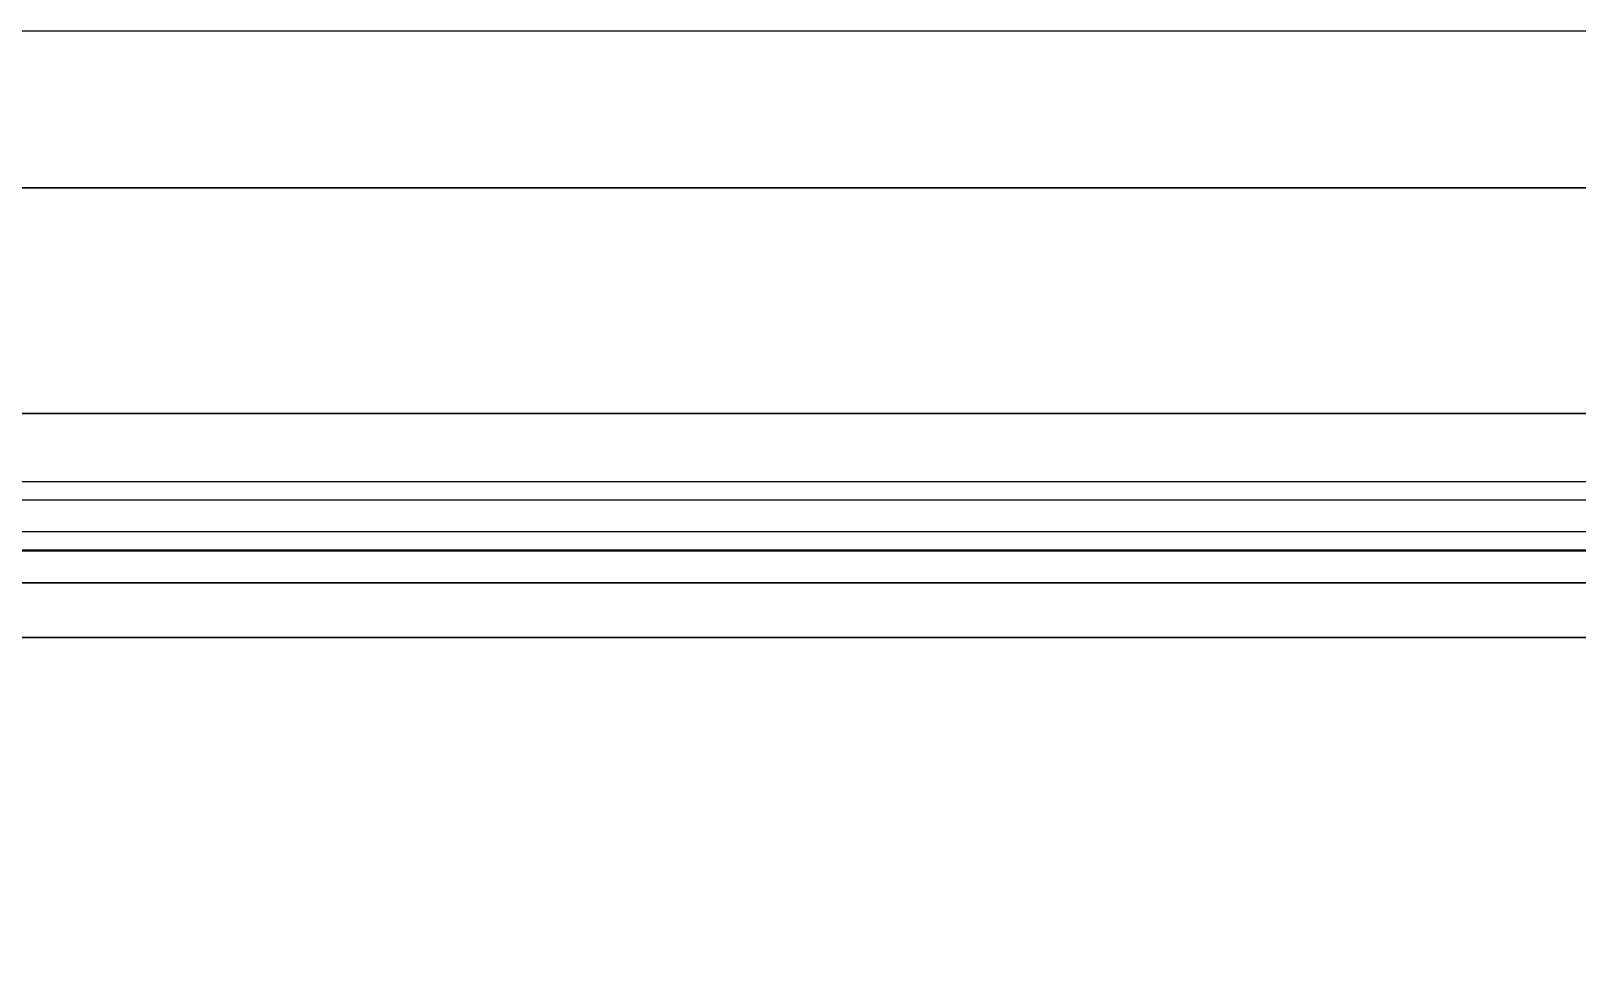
# Model space of a CAD drawing. Extents: x -3500 to 3500, y -3500 to 3500.
# Drawn here: x -407 to 278, y 1889 to 2307 of the extents above; entities that cross this region are included whole.
import ezdxf

# ---------------------------------------------------------------- set-up
doc = ezdxf.new("R2010")
doc.units = 0
for name, color, linetype in [('L5D0', 3, 'CONTINUOUS'), ('L5D100', 7, 'CONTINUOUS'), ('L5D11', 2, 'CONTINUOUS'), ('L5D99', 4, 'CONTINUOUS')]:
    doc.layers.add(name, color=color, linetype=linetype)

# ---------------------------------------------------------------- blocks, each defined once
blk = doc.blocks.new('ground_main_5')
at = {"layer": 'L5D0'}
for points in [[(2260, 2107.09), (-2260, 2107.09)], [(-2260, 2076.91), (2260, 2076.91)], [(2304.4725, 2062.28), (-2304.4725, 2062.28)], [(-2304.4725, 2062.28), (2304.4725, 2062.28)]]:
    blk.add_lwpolyline(points, dxfattribs=at)
blk = doc.blocks.new('TOP_main_5_Cheese_100')
at = {"layer": 'L5D100'}
for points in [[(-2637.5, 2137.5), (2637.5, 2137.5)], [(2637.5, 2137.5), (-2637.5, 2137.5)], [(-2637.5, 2237.5), (2637.5, 2237.5)], [(2637.5, 2237.5), (-2637.5, 2237.5)], [(2260, 2107.09), (-2260, 2107.09)], [(-2267.448, 2076.5385), (2267.448, 2076.5385)], [(2325.6125, 2038.1455), (-2325.6125, 2038.1455)], [(2267.448, 2076.5385), (-2267.448, 2076.5385), (-2267.104, 2076.5725), (-2266.559, 2076.6225), (-2266.014, 2076.668), (-2265.468, 2076.71), (-2264.922, 2076.748), (-2264.376, 2076.782), (-2263.8295, 2076.812), (-2263.2825, 2076.838), (-2262.736, 2076.86), (-2262.189, 2076.878), (-2261.642, 2076.892), (-2261.0945, 2076.902), (-2260.5475, 2076.908), (-2260, 2076.91), (2260, 2076.91)], [(-2325.6125, 2038.1455), (2325.6125, 2038.1455)]]:
    blk.add_lwpolyline(points, dxfattribs=at)
blk = doc.blocks.new('TOP_main_5')
at = {"layer": 'L5D11'}
for points in [[(-2260, 2099.09), (2260, 2099.09)], [(2260, 2084.91), (-2260, 2084.91)]]:
    blk.add_lwpolyline(points, dxfattribs=at)
for name in ['ground_main_5', 'TOP_main_5_Cheese_100']:
    blk.add_blockref(name, (0, 0))
blk = doc.blocks.new('TOP_main_5_NoCheese_99')
at = {"layer": 'L5D99'}
blk.add_lwpolyline([(-2565.09, -1520.787), (-2565.09, 2307.09), (2565.09, 2307.09)], dxfattribs=at)
blk = doc.blocks.new('TOP_main')
for name in ['TOP_main_5', 'TOP_main_5_NoCheese_99']:
    blk.add_blockref(name, (0, 0))

msp = doc.modelspace()

# ---------------------------------------------------------------- block references
msp.add_blockref('TOP_main', (0, 0))

doc.saveas('drawing.dxf')
